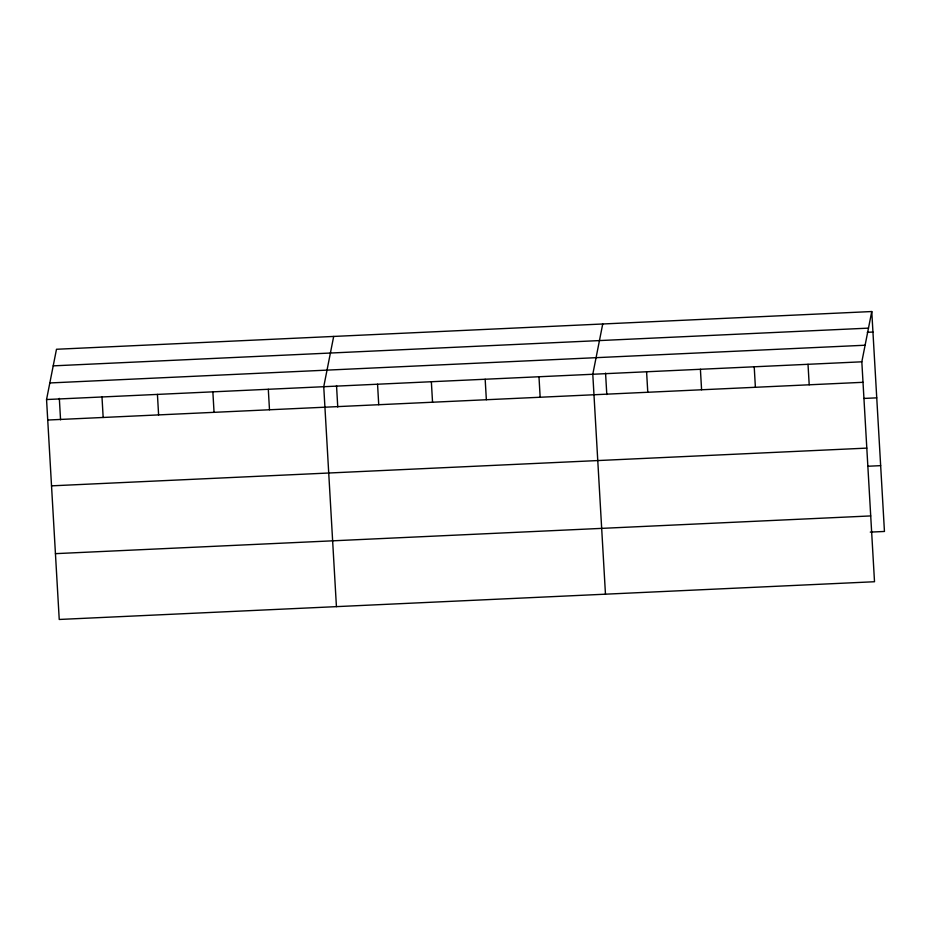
<?xml version="1.0" encoding="UTF-8"?>
<svg xmlns="http://www.w3.org/2000/svg" width="931" height="931" viewBox="0 0 931 931"><rect width="100%" height="100%" fill="white"/><g stroke="black" fill="none" stroke-linecap="round" stroke-linejoin="round"><path stroke-width="1.4" d="M871.765 311.536L861.827 361.81L874.512 581.735L59.235 619.464L46.55 399.539L56.488 349.265L871.765 311.536L884.45 531.461L870.287 532.113M333.682 336.44L323.744 386.714L336.428 606.628M602.729 323.988L592.791 374.262L605.464 594.176M53.207 365.86L868.483 328.131M867.285 332.297L872.952 332.041M49.832 382.955L865.108 345.226M46.55 399.539L861.827 361.81M47.737 420.032L863.014 382.304M864.003 398.433L876.746 397.851M51.531 485.842L866.808 448.114M867.913 466.245L880.656 465.651M55.441 553.654L870.718 515.925M808.015 364.3L809.202 384.794M754.215 366.791L755.39 387.284M700.403 369.281L701.59 389.775M646.591 371.772L647.778 392.265M605.557 373.098L606.803 394.558M538.979 376.752L540.155 397.246M485.167 379.243L486.354 399.736M431.356 381.733L432.543 402.227M377.555 384.224L378.731 404.717M336.522 385.55L337.755 407.01M268.303 389.274L269.49 409.768M212.862 391.846L214.049 412.34M157.432 394.407L158.607 414.9M101.991 396.978L103.166 417.472M59.328 398.375L60.562 419.834"/></g></svg>
